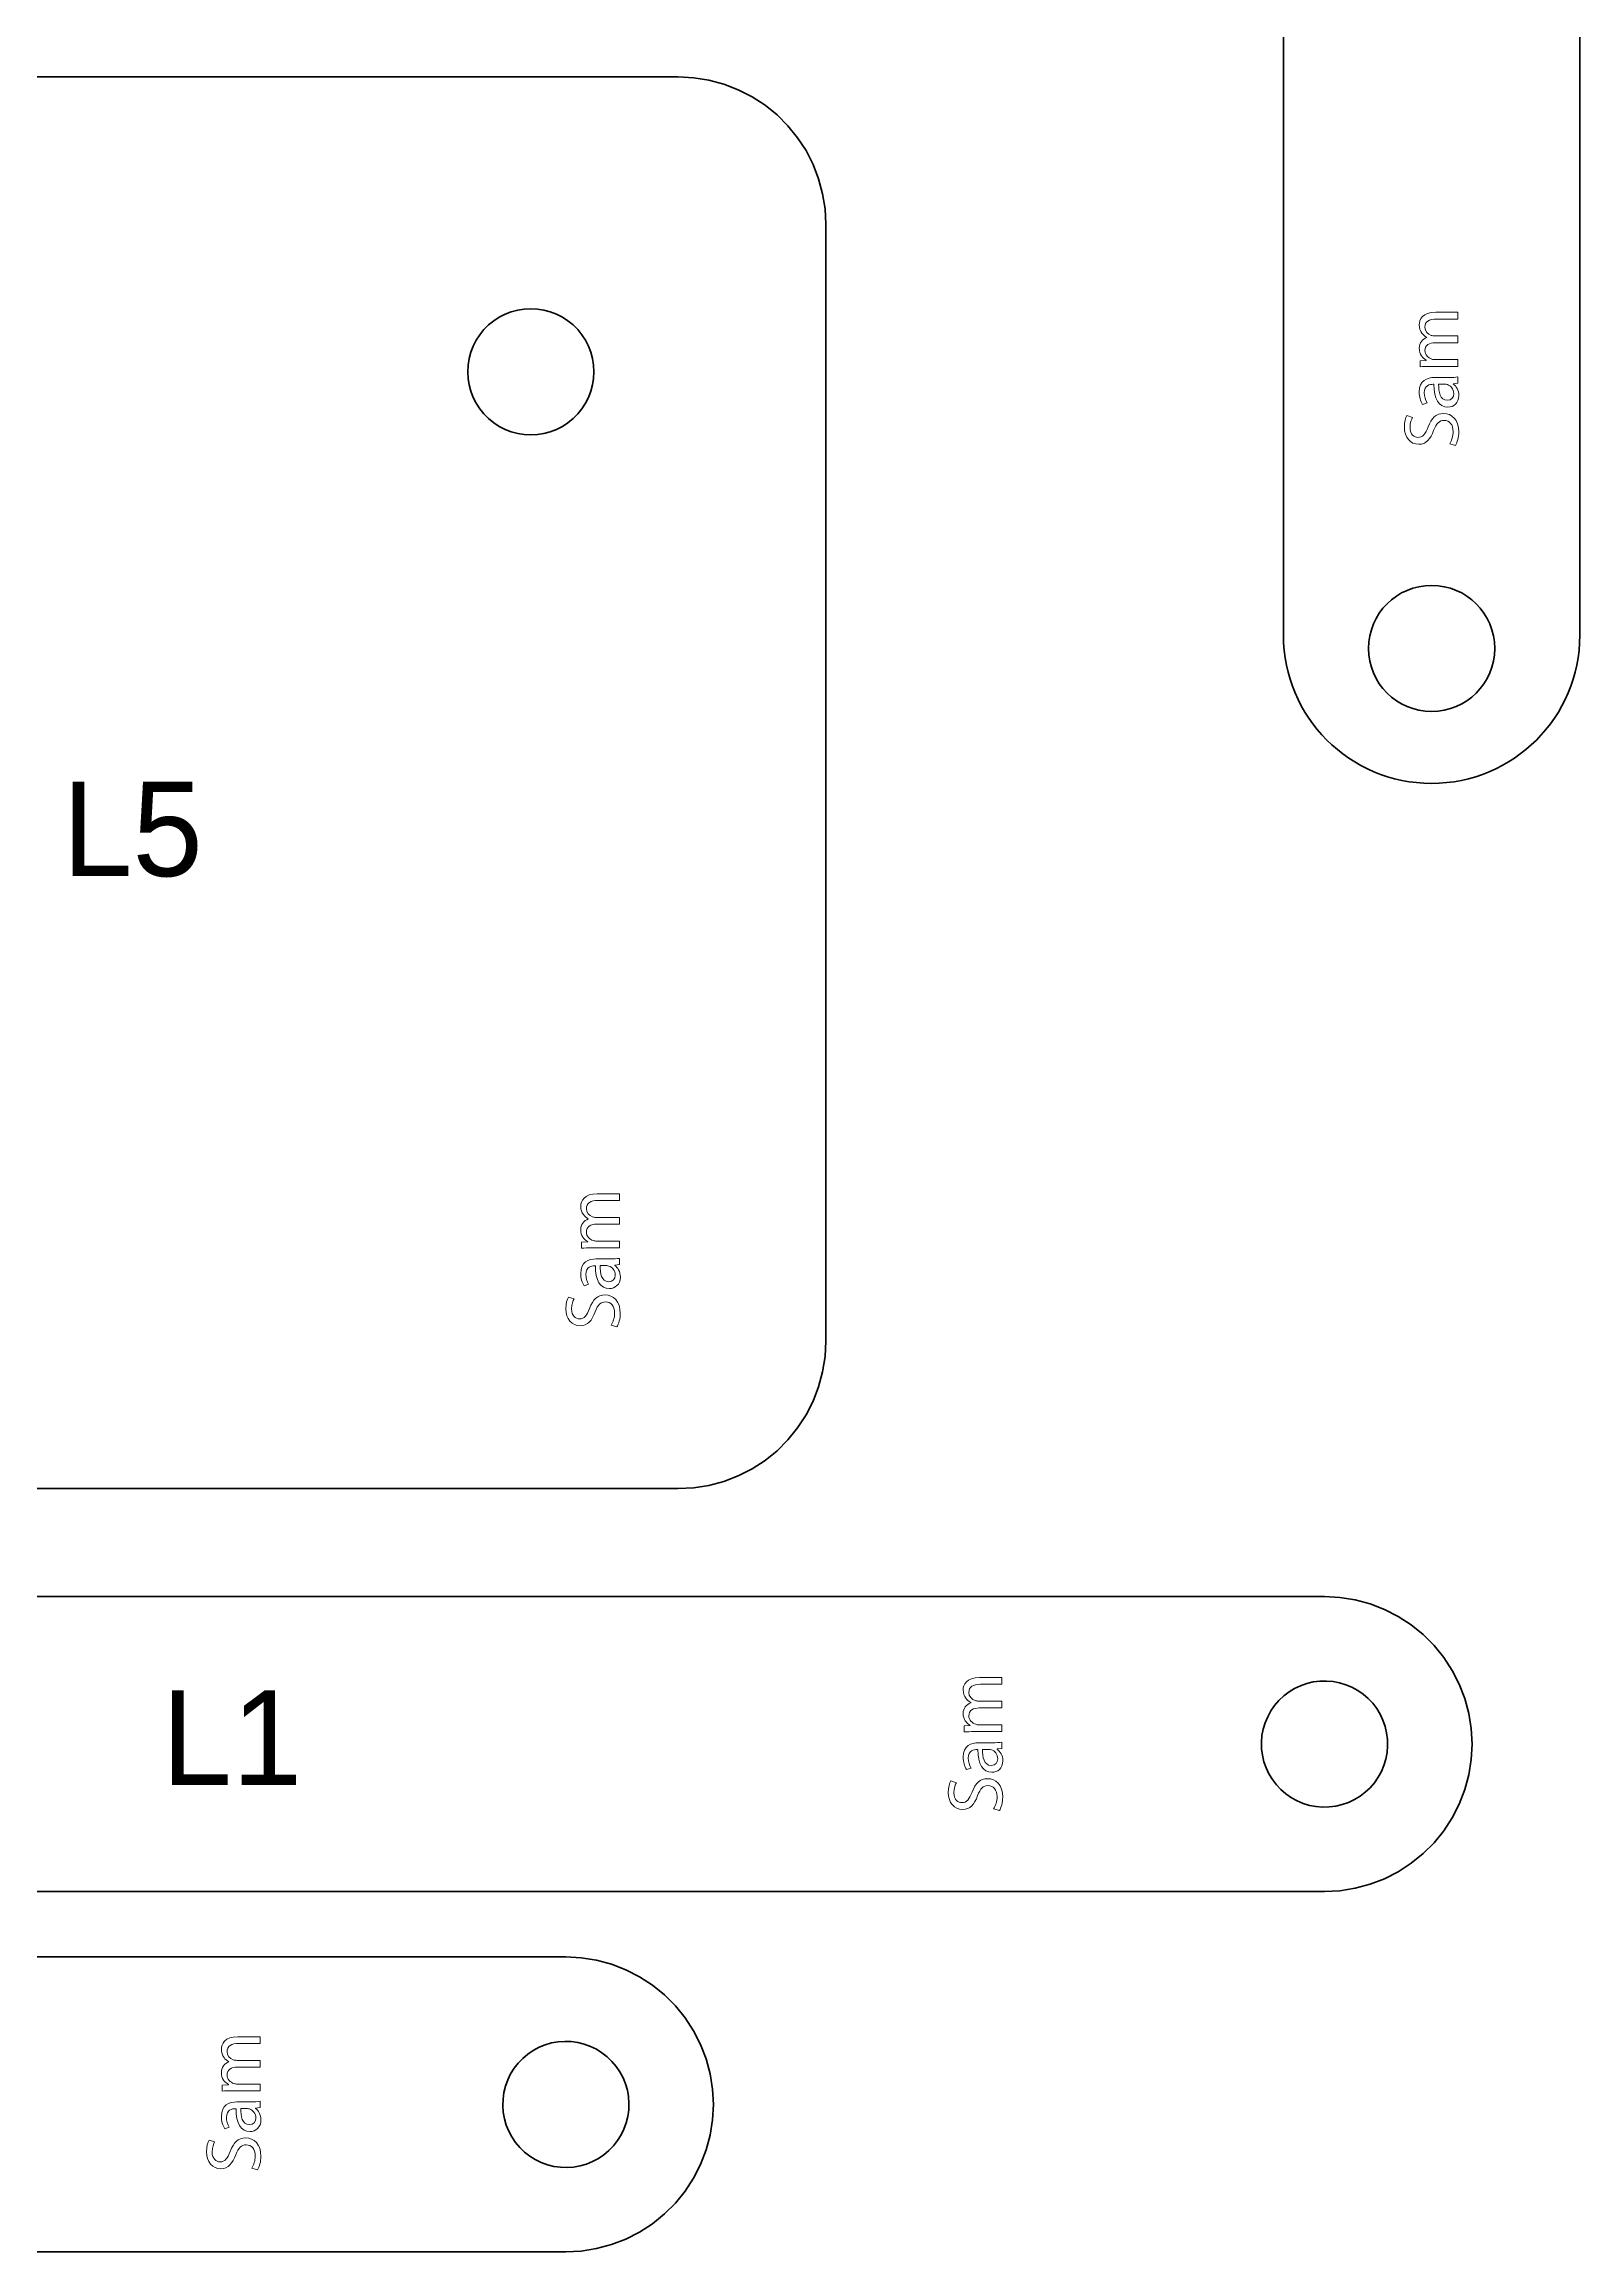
# Model space of a CAD drawing. Header units: millimetres. Extents: x 4 to 295, y -240 to -4.
# Drawn here: x 135.7 to 184.4, y -119.7 to -49.7 of the extents above; entities that cross this region are included whole.
import ezdxf

# ---------------------------------------------------------------- set-up
doc = ezdxf.new("R2010")
doc.units = ezdxf.units.MM
doc.header["$MEASUREMENT"] = 0
doc.layers.add('Layer 1', color=7, linetype='Continuous', lineweight=0)

# ---------------------------------------------------------------- blocks, each defined once
blk = doc.blocks.new('Block_2')
at = {"layer": 'Layer 1', "color": 240, "lineweight": 0, "true_color": 0xff1c24}
for points, knots in [([(179.634, -59.929), (179.51, -59.929), (179.408, -59.932), (179.309, -59.939), (179.309, -59.939), (179.309, -59.748), (179.309, -59.748), (179.309, -59.748), (179.502, -59.738), (179.502, -59.738), (179.502, -59.738), (179.502, -59.73), (179.502, -59.73), (179.388, -59.663), (179.281, -59.552), (179.281, -59.353), (179.281, -59.189), (179.381, -59.065), (179.522, -59.013), (179.522, -59.013), (179.522, -59.008), (179.522, -59.008), (179.455, -58.971), (179.403, -58.923), (179.366, -58.874), (179.311, -58.802), (179.281, -58.722), (179.281, -58.608), (179.281, -58.449), (179.386, -58.213), (179.803, -58.213), (179.803, -58.213), (180.51, -58.213), (180.51, -58.213), (180.51, -58.213), (180.51, -58.427), (180.51, -58.427), (180.51, -58.427), (179.83, -58.427), (179.83, -58.427), (179.599, -58.427), (179.46, -58.511), (179.46, -58.688), (179.46, -58.812), (179.552, -58.909), (179.659, -58.946), (179.689, -58.956), (179.728, -58.963), (179.768, -58.963), (179.768, -58.963), (180.51, -58.963), (180.51, -58.963), (180.51, -58.963), (180.51, -59.177), (180.51, -59.177), (180.51, -59.177), (179.791, -59.177), (179.791, -59.177), (179.599, -59.177), (179.46, -59.261), (179.46, -59.427), (179.46, -59.564), (179.57, -59.663), (179.679, -59.698), (179.711, -59.71), (179.748, -59.715), (179.785, -59.715), (179.785, -59.715), (180.51, -59.715), (180.51, -59.715), (180.51, -59.715), (180.51, -59.929), (180.51, -59.929), (180.51, -59.929), (179.634, -59.929), (179.634, -59.929)], [0, 0, 0, 0, 1, 1, 1, 2, 2, 2, 3, 3, 3, 4, 4, 4, 5, 5, 5, 6, 6, 6, 7, 7, 7, 8, 8, 8, 9, 9, 9, 10, 10, 10, 11, 11, 11, 12, 12, 12, 13, 13, 13, 14, 14, 14, 15, 15, 15, 16, 16, 16, 17, 17, 17, 18, 18, 18, 19, 19, 19, 20, 20, 20, 21, 21, 21, 22, 22, 22, 23, 23, 23, 24, 24, 24, 25, 25, 25, 25]), ([(180.51, -60.461), (180.51, -60.461), (180.359, -60.478), (180.359, -60.478), (180.359, -60.478), (180.359, -60.486), (180.359, -60.486), (180.453, -60.553), (180.538, -60.682), (180.538, -60.853), (180.538, -61.097), (180.367, -61.221), (180.193, -61.221), (179.902, -61.221), (179.743, -60.963), (179.746, -60.498), (179.746, -60.498), (179.721, -60.498), (179.721, -60.498), (179.622, -60.498), (179.443, -60.526), (179.443, -60.771), (179.443, -60.883), (179.478, -61), (179.532, -61.084), (179.532, -61.084), (179.388, -61.134), (179.388, -61.134), (179.324, -61.035), (179.281, -60.891), (179.281, -60.739), (179.281, -60.372), (179.532, -60.282), (179.773, -60.282), (179.773, -60.282), (180.223, -60.282), (180.223, -60.282), (180.327, -60.282), (180.429, -60.277), (180.51, -60.262), (180.51, -60.262), (180.51, -60.461), (180.51, -60.461)], [0, 0, 0, 0, 1, 1, 1, 2, 2, 2, 3, 3, 3, 4, 4, 4, 5, 5, 5, 6, 6, 6, 7, 7, 7, 8, 8, 8, 9, 9, 9, 10, 10, 10, 11, 11, 11, 12, 12, 12, 13, 13, 13, 14, 14, 14, 14]), ([(179.897, -60.493), (179.892, -60.732), (179.934, -61.002), (180.168, -61.002), (180.309, -61.002), (180.376, -60.908), (180.376, -60.796), (180.376, -60.64), (180.277, -60.541), (180.175, -60.506), (180.153, -60.498), (180.128, -60.493), (180.106, -60.493), (180.106, -60.493), (179.897, -60.493), (179.897, -60.493)], [0, 0, 0, 0, 1, 1, 1, 2, 2, 2, 3, 3, 3, 4, 4, 4, 5, 5, 5, 5]), ([(180.247, -62.381), (180.307, -62.284), (180.357, -62.143), (180.357, -61.994), (180.357, -61.773), (180.24, -61.644), (180.071, -61.644), (179.915, -61.644), (179.825, -61.733), (179.738, -61.959), (179.642, -62.232), (179.5, -62.401), (179.264, -62.401), (179.003, -62.401), (178.81, -62.185), (178.81, -61.86), (178.81, -61.688), (178.849, -61.564), (178.892, -61.49), (178.892, -61.49), (179.068, -61.549), (179.068, -61.549), (179.038, -61.604), (178.989, -61.716), (178.989, -61.867), (178.989, -62.095), (179.125, -62.182), (179.239, -62.182), (179.396, -62.182), (179.473, -62.081), (179.562, -61.85), (179.671, -61.567), (179.808, -61.423), (180.054, -61.423), (180.312, -61.423), (180.535, -61.614), (180.535, -62.009), (180.535, -62.17), (180.488, -62.346), (180.429, -62.436), (180.429, -62.436), (180.247, -62.381), (180.247, -62.381)], [0, 0, 0, 0, 1, 1, 1, 2, 2, 2, 3, 3, 3, 4, 4, 4, 5, 5, 5, 6, 6, 6, 7, 7, 7, 8, 8, 8, 9, 9, 9, 10, 10, 10, 11, 11, 11, 12, 12, 12, 13, 13, 13, 14, 14, 14, 14])]:
    blk.add_open_spline(points, degree=3, knots=knots, dxfattribs=at)
blk = doc.blocks.new('Block_4')
at = {"layer": 'Layer 1', "color": 240, "lineweight": 0, "true_color": 0xff1c24}
for points, knots in [([(153.05, -87.889), (152.926, -87.889), (152.824, -87.892), (152.725, -87.899), (152.725, -87.899), (152.725, -87.708), (152.725, -87.708), (152.725, -87.708), (152.918, -87.698), (152.918, -87.698), (152.918, -87.698), (152.918, -87.69), (152.918, -87.69), (152.804, -87.623), (152.697, -87.511), (152.697, -87.313), (152.697, -87.149), (152.797, -87.025), (152.938, -86.973), (152.938, -86.973), (152.938, -86.968), (152.938, -86.968), (152.871, -86.931), (152.819, -86.883), (152.782, -86.834), (152.727, -86.762), (152.697, -86.682), (152.697, -86.568), (152.697, -86.409), (152.802, -86.173), (153.219, -86.173), (153.219, -86.173), (153.926, -86.173), (153.926, -86.173), (153.926, -86.173), (153.926, -86.387), (153.926, -86.387), (153.926, -86.387), (153.246, -86.387), (153.246, -86.387), (153.015, -86.387), (152.876, -86.471), (152.876, -86.648), (152.876, -86.772), (152.968, -86.869), (153.075, -86.906), (153.105, -86.916), (153.144, -86.923), (153.184, -86.923), (153.184, -86.923), (153.926, -86.923), (153.926, -86.923), (153.926, -86.923), (153.926, -87.137), (153.926, -87.137), (153.926, -87.137), (153.206, -87.137), (153.206, -87.137), (153.015, -87.137), (152.876, -87.221), (152.876, -87.387), (152.876, -87.524), (152.985, -87.623), (153.095, -87.658), (153.127, -87.67), (153.164, -87.675), (153.201, -87.675), (153.201, -87.675), (153.926, -87.675), (153.926, -87.675), (153.926, -87.675), (153.926, -87.889), (153.926, -87.889), (153.926, -87.889), (153.05, -87.889), (153.05, -87.889)], [0, 0, 0, 0, 1, 1, 1, 2, 2, 2, 3, 3, 3, 4, 4, 4, 5, 5, 5, 6, 6, 6, 7, 7, 7, 8, 8, 8, 9, 9, 9, 10, 10, 10, 11, 11, 11, 12, 12, 12, 13, 13, 13, 14, 14, 14, 15, 15, 15, 16, 16, 16, 17, 17, 17, 18, 18, 18, 19, 19, 19, 20, 20, 20, 21, 21, 21, 22, 22, 22, 23, 23, 23, 24, 24, 24, 25, 25, 25, 25]), ([(153.926, -88.421), (153.926, -88.421), (153.775, -88.438), (153.775, -88.438), (153.775, -88.438), (153.775, -88.446), (153.775, -88.446), (153.869, -88.513), (153.954, -88.642), (153.954, -88.813), (153.954, -89.057), (153.782, -89.181), (153.609, -89.181), (153.318, -89.181), (153.159, -88.923), (153.162, -88.458), (153.162, -88.458), (153.137, -88.458), (153.137, -88.458), (153.038, -88.458), (152.859, -88.485), (152.859, -88.731), (152.859, -88.843), (152.893, -88.96), (152.948, -89.044), (152.948, -89.044), (152.804, -89.094), (152.804, -89.094), (152.74, -88.995), (152.697, -88.851), (152.697, -88.699), (152.697, -88.332), (152.948, -88.242), (153.189, -88.242), (153.189, -88.242), (153.638, -88.242), (153.638, -88.242), (153.743, -88.242), (153.844, -88.237), (153.926, -88.222), (153.926, -88.222), (153.926, -88.421), (153.926, -88.421)], [0, 0, 0, 0, 1, 1, 1, 2, 2, 2, 3, 3, 3, 4, 4, 4, 5, 5, 5, 6, 6, 6, 7, 7, 7, 8, 8, 8, 9, 9, 9, 10, 10, 10, 11, 11, 11, 12, 12, 12, 13, 13, 13, 14, 14, 14, 14]), ([(153.313, -88.453), (153.308, -88.692), (153.35, -88.962), (153.584, -88.962), (153.725, -88.962), (153.792, -88.868), (153.792, -88.756), (153.792, -88.6), (153.693, -88.5), (153.591, -88.466), (153.569, -88.458), (153.544, -88.453), (153.522, -88.453), (153.522, -88.453), (153.313, -88.453), (153.313, -88.453)], [0, 0, 0, 0, 1, 1, 1, 2, 2, 2, 3, 3, 3, 4, 4, 4, 5, 5, 5, 5]), ([(153.663, -90.341), (153.723, -90.244), (153.772, -90.103), (153.772, -89.954), (153.772, -89.733), (153.656, -89.604), (153.487, -89.604), (153.331, -89.604), (153.241, -89.693), (153.154, -89.919), (153.057, -90.192), (152.916, -90.361), (152.68, -90.361), (152.419, -90.361), (152.226, -90.145), (152.226, -89.82), (152.226, -89.648), (152.265, -89.524), (152.308, -89.45), (152.308, -89.45), (152.484, -89.509), (152.484, -89.509), (152.454, -89.564), (152.404, -89.675), (152.404, -89.827), (152.404, -90.055), (152.541, -90.142), (152.655, -90.142), (152.812, -90.142), (152.889, -90.041), (152.978, -89.81), (153.087, -89.527), (153.224, -89.383), (153.47, -89.383), (153.728, -89.383), (153.951, -89.574), (153.951, -89.969), (153.951, -90.13), (153.904, -90.306), (153.844, -90.396), (153.844, -90.396), (153.663, -90.341), (153.663, -90.341)], [0, 0, 0, 0, 1, 1, 1, 2, 2, 2, 3, 3, 3, 4, 4, 4, 5, 5, 5, 6, 6, 6, 7, 7, 7, 8, 8, 8, 9, 9, 9, 10, 10, 10, 11, 11, 11, 12, 12, 12, 13, 13, 13, 14, 14, 14, 14])]:
    blk.add_open_spline(points, degree=3, knots=knots, dxfattribs=at)
blk = doc.blocks.new('Block_5')
at = {"layer": 'Layer 1', "color": 240, "lineweight": 0, "true_color": 0xff1c24}
for points, knots in [([(165.175, -103.234), (165.051, -103.234), (164.949, -103.236), (164.85, -103.244), (164.85, -103.244), (164.85, -103.052), (164.85, -103.052), (164.85, -103.052), (165.043, -103.043), (165.043, -103.043), (165.043, -103.043), (165.043, -103.035), (165.043, -103.035), (164.929, -102.968), (164.822, -102.856), (164.822, -102.658), (164.822, -102.494), (164.922, -102.37), (165.063, -102.317), (165.063, -102.317), (165.063, -102.313), (165.063, -102.313), (164.996, -102.275), (164.944, -102.228), (164.907, -102.178), (164.852, -102.107), (164.822, -102.027), (164.822, -101.913), (164.822, -101.754), (164.927, -101.518), (165.344, -101.518), (165.344, -101.518), (166.051, -101.518), (166.051, -101.518), (166.051, -101.518), (166.051, -101.731), (166.051, -101.731), (166.051, -101.731), (165.371, -101.731), (165.371, -101.731), (165.14, -101.731), (165.001, -101.816), (165.001, -101.992), (165.001, -102.116), (165.093, -102.213), (165.2, -102.25), (165.23, -102.26), (165.269, -102.268), (165.309, -102.268), (165.309, -102.268), (166.051, -102.268), (166.051, -102.268), (166.051, -102.268), (166.051, -102.481), (166.051, -102.481), (166.051, -102.481), (165.331, -102.481), (165.331, -102.481), (165.14, -102.481), (165.001, -102.566), (165.001, -102.732), (165.001, -102.869), (165.11, -102.968), (165.22, -103.003), (165.252, -103.015), (165.289, -103.02), (165.326, -103.02), (165.326, -103.02), (166.051, -103.02), (166.051, -103.02), (166.051, -103.02), (166.051, -103.234), (166.051, -103.234), (166.051, -103.234), (165.175, -103.234), (165.175, -103.234)], [0, 0, 0, 0, 1, 1, 1, 2, 2, 2, 3, 3, 3, 4, 4, 4, 5, 5, 5, 6, 6, 6, 7, 7, 7, 8, 8, 8, 9, 9, 9, 10, 10, 10, 11, 11, 11, 12, 12, 12, 13, 13, 13, 14, 14, 14, 15, 15, 15, 16, 16, 16, 17, 17, 17, 18, 18, 18, 19, 19, 19, 20, 20, 20, 21, 21, 21, 22, 22, 22, 23, 23, 23, 24, 24, 24, 25, 25, 25, 25]), ([(166.051, -103.766), (166.051, -103.766), (165.9, -103.783), (165.9, -103.783), (165.9, -103.783), (165.9, -103.791), (165.9, -103.791), (165.994, -103.858), (166.079, -103.987), (166.079, -104.158), (166.079, -104.401), (165.907, -104.525), (165.734, -104.525), (165.443, -104.525), (165.284, -104.267), (165.287, -103.803), (165.287, -103.803), (165.262, -103.803), (165.262, -103.803), (165.163, -103.803), (164.984, -103.83), (164.984, -104.076), (164.984, -104.188), (165.018, -104.305), (165.073, -104.389), (165.073, -104.389), (164.929, -104.439), (164.929, -104.439), (164.865, -104.339), (164.822, -104.195), (164.822, -104.044), (164.822, -103.676), (165.073, -103.587), (165.314, -103.587), (165.314, -103.587), (165.763, -103.587), (165.763, -103.587), (165.868, -103.587), (165.969, -103.582), (166.051, -103.567), (166.051, -103.567), (166.051, -103.766), (166.051, -103.766)], [0, 0, 0, 0, 1, 1, 1, 2, 2, 2, 3, 3, 3, 4, 4, 4, 5, 5, 5, 6, 6, 6, 7, 7, 7, 8, 8, 8, 9, 9, 9, 10, 10, 10, 11, 11, 11, 12, 12, 12, 13, 13, 13, 14, 14, 14, 14]), ([(165.438, -103.798), (165.433, -104.036), (165.475, -104.307), (165.709, -104.307), (165.85, -104.307), (165.917, -104.213), (165.917, -104.101), (165.917, -103.944), (165.818, -103.845), (165.716, -103.81), (165.694, -103.803), (165.669, -103.798), (165.647, -103.798), (165.647, -103.798), (165.438, -103.798), (165.438, -103.798)], [0, 0, 0, 0, 1, 1, 1, 2, 2, 2, 3, 3, 3, 4, 4, 4, 5, 5, 5, 5]), ([(165.788, -105.686), (165.848, -105.589), (165.898, -105.447), (165.898, -105.298), (165.898, -105.077), (165.781, -104.948), (165.612, -104.948), (165.456, -104.948), (165.366, -105.038), (165.279, -105.264), (165.182, -105.537), (165.041, -105.706), (164.805, -105.706), (164.544, -105.706), (164.351, -105.49), (164.351, -105.164), (164.351, -104.993), (164.39, -104.869), (164.433, -104.794), (164.433, -104.794), (164.609, -104.854), (164.609, -104.854), (164.579, -104.909), (164.529, -105.02), (164.529, -105.172), (164.529, -105.4), (164.666, -105.487), (164.78, -105.487), (164.937, -105.487), (165.014, -105.385), (165.103, -105.154), (165.212, -104.871), (165.349, -104.727), (165.595, -104.727), (165.853, -104.727), (166.076, -104.919), (166.076, -105.313), (166.076, -105.475), (166.029, -105.651), (165.969, -105.74), (165.969, -105.74), (165.788, -105.686), (165.788, -105.686)], [0, 0, 0, 0, 1, 1, 1, 2, 2, 2, 3, 3, 3, 4, 4, 4, 5, 5, 5, 6, 6, 6, 7, 7, 7, 8, 8, 8, 9, 9, 9, 10, 10, 10, 11, 11, 11, 12, 12, 12, 13, 13, 13, 14, 14, 14, 14])]:
    blk.add_open_spline(points, degree=3, knots=knots, dxfattribs=at)
blk = doc.blocks.new('Block_15')
at = {"layer": 'Layer 1', "color": 240, "lineweight": 0, "true_color": 0xff1c24}
for points, knots in [([(141.657, -114.627), (141.532, -114.627), (141.43, -114.63), (141.331, -114.637), (141.331, -114.637), (141.331, -114.446), (141.331, -114.446), (141.331, -114.446), (141.525, -114.436), (141.525, -114.436), (141.525, -114.436), (141.525, -114.428), (141.525, -114.428), (141.411, -114.361), (141.304, -114.25), (141.304, -114.051), (141.304, -113.887), (141.403, -113.763), (141.545, -113.711), (141.545, -113.711), (141.545, -113.706), (141.545, -113.706), (141.478, -113.669), (141.426, -113.621), (141.388, -113.572), (141.334, -113.5), (141.304, -113.42), (141.304, -113.306), (141.304, -113.147), (141.408, -112.911), (141.825, -112.911), (141.825, -112.911), (142.533, -112.911), (142.533, -112.911), (142.533, -112.911), (142.533, -113.125), (142.533, -113.125), (142.533, -113.125), (141.853, -113.125), (141.853, -113.125), (141.622, -113.125), (141.483, -113.209), (141.483, -113.386), (141.483, -113.51), (141.575, -113.607), (141.681, -113.644), (141.711, -113.654), (141.751, -113.661), (141.791, -113.661), (141.791, -113.661), (142.533, -113.661), (142.533, -113.661), (142.533, -113.661), (142.533, -113.875), (142.533, -113.875), (142.533, -113.875), (141.813, -113.875), (141.813, -113.875), (141.622, -113.875), (141.483, -113.959), (141.483, -114.125), (141.483, -114.262), (141.592, -114.361), (141.701, -114.396), (141.734, -114.408), (141.771, -114.414), (141.808, -114.414), (141.808, -114.414), (142.533, -114.414), (142.533, -114.414), (142.533, -114.414), (142.533, -114.627), (142.533, -114.627), (142.533, -114.627), (141.657, -114.627), (141.657, -114.627)], [0, 0, 0, 0, 1, 1, 1, 2, 2, 2, 3, 3, 3, 4, 4, 4, 5, 5, 5, 6, 6, 6, 7, 7, 7, 8, 8, 8, 9, 9, 9, 10, 10, 10, 11, 11, 11, 12, 12, 12, 13, 13, 13, 14, 14, 14, 15, 15, 15, 16, 16, 16, 17, 17, 17, 18, 18, 18, 19, 19, 19, 20, 20, 20, 21, 21, 21, 22, 22, 22, 23, 23, 23, 24, 24, 24, 25, 25, 25, 25]), ([(142.533, -115.159), (142.533, -115.159), (142.381, -115.177), (142.381, -115.177), (142.381, -115.177), (142.381, -115.184), (142.381, -115.184), (142.476, -115.251), (142.56, -115.38), (142.56, -115.551), (142.56, -115.795), (142.389, -115.919), (142.215, -115.919), (141.925, -115.919), (141.766, -115.661), (141.768, -115.196), (141.768, -115.196), (141.743, -115.196), (141.743, -115.196), (141.644, -115.196), (141.465, -115.224), (141.465, -115.469), (141.465, -115.581), (141.5, -115.698), (141.555, -115.782), (141.555, -115.782), (141.411, -115.832), (141.411, -115.832), (141.346, -115.733), (141.304, -115.589), (141.304, -115.437), (141.304, -115.07), (141.555, -114.98), (141.796, -114.98), (141.796, -114.98), (142.245, -114.98), (142.245, -114.98), (142.349, -114.98), (142.451, -114.975), (142.533, -114.96), (142.533, -114.96), (142.533, -115.159), (142.533, -115.159)], [0, 0, 0, 0, 1, 1, 1, 2, 2, 2, 3, 3, 3, 4, 4, 4, 5, 5, 5, 6, 6, 6, 7, 7, 7, 8, 8, 8, 9, 9, 9, 10, 10, 10, 11, 11, 11, 12, 12, 12, 13, 13, 13, 14, 14, 14, 14]), ([(141.92, -115.191), (141.915, -115.43), (141.957, -115.7), (142.19, -115.7), (142.332, -115.7), (142.399, -115.606), (142.399, -115.494), (142.399, -115.338), (142.3, -115.239), (142.198, -115.204), (142.175, -115.196), (142.151, -115.191), (142.128, -115.191), (142.128, -115.191), (141.92, -115.191), (141.92, -115.191)], [0, 0, 0, 0, 1, 1, 1, 2, 2, 2, 3, 3, 3, 4, 4, 4, 5, 5, 5, 5]), ([(142.27, -117.079), (142.329, -116.982), (142.379, -116.841), (142.379, -116.692), (142.379, -116.471), (142.262, -116.342), (142.093, -116.342), (141.937, -116.342), (141.848, -116.431), (141.761, -116.657), (141.664, -116.93), (141.522, -117.099), (141.287, -117.099), (141.026, -117.099), (140.832, -116.883), (140.832, -116.558), (140.832, -116.386), (140.872, -116.262), (140.914, -116.188), (140.914, -116.188), (141.09, -116.247), (141.09, -116.247), (141.061, -116.302), (141.011, -116.414), (141.011, -116.565), (141.011, -116.793), (141.147, -116.88), (141.262, -116.88), (141.418, -116.88), (141.495, -116.779), (141.585, -116.548), (141.694, -116.265), (141.83, -116.121), (142.076, -116.121), (142.334, -116.121), (142.558, -116.312), (142.558, -116.707), (142.558, -116.868), (142.511, -117.044), (142.451, -117.134), (142.451, -117.134), (142.27, -117.079), (142.27, -117.079)], [0, 0, 0, 0, 1, 1, 1, 2, 2, 2, 3, 3, 3, 4, 4, 4, 5, 5, 5, 6, 6, 6, 7, 7, 7, 8, 8, 8, 9, 9, 9, 10, 10, 10, 11, 11, 11, 12, 12, 12, 13, 13, 13, 14, 14, 14, 14])]:
    blk.add_open_spline(points, degree=3, knots=knots, dxfattribs=at)

msp = doc.modelspace()

# ---------------------------------------------------------------- linework, layer by layer
at = {"layer": 'Layer 1', "color": 250, "lineweight": 35, "true_color": 0x231f20}
msp.add_circle((179.674, -68.876), 2, dxfattribs=at)
msp.add_open_spline([(179.674, -73.157), (179.674, -73.157), (179.674, -73.157), (179.674, -73.157), (177.079, -73.157), (174.975, -71.054), (174.975, -68.458), (174.975, -68.458), (174.975, -14.124), (174.975, -14.124), (174.975, -11.529), (177.079, -9.425), (179.674, -9.425), (179.674, -9.425), (179.674, -9.425), (179.674, -9.425), (182.269, -9.425), (184.373, -11.529), (184.373, -14.124), (184.373, -14.124), (184.373, -68.458), (184.373, -68.458), (184.373, -71.054), (182.269, -73.157), (179.674, -73.157)], degree=3, knots=[0, 0, 0, 0, 1, 1, 1, 2, 2, 2, 3, 3, 3, 4, 4, 4, 5, 5, 5, 6, 6, 6, 7, 7, 7, 8, 8, 8, 8], dxfattribs=at)
at = {"layer": 'Layer 1', "color": 18, "lineweight": 35, "true_color": 0x000000}
for points, knots in [([(4.269, -55.423), (4.269, -55.423), (4.295, -54.935), (4.295, -54.935), (4.295, -54.935), (4.371, -54.451), (4.371, -54.451), (4.371, -54.451), (4.498, -53.978), (4.498, -53.978), (4.498, -53.978), (4.673, -53.522), (4.673, -53.522), (4.673, -53.522), (4.895, -53.085), (4.895, -53.085), (4.895, -53.085), (5.162, -52.675), (5.162, -52.675), (5.162, -52.675), (5.47, -52.295), (5.47, -52.295), (5.47, -52.295), (5.816, -51.948), (5.816, -51.948), (5.816, -51.948), (6.197, -51.64), (6.197, -51.64), (6.197, -51.64), (6.607, -51.374), (6.607, -51.374), (6.607, -51.374), (7.043, -51.152), (7.043, -51.152), (7.043, -51.152), (7.5, -50.976), (7.5, -50.976), (7.5, -50.976), (7.973, -50.85), (7.973, -50.85), (7.973, -50.85), (8.456, -50.773), (8.456, -50.773), (8.456, -50.773), (8.945, -50.747), (8.945, -50.747), (8.945, -50.747), (155.791, -50.747), (155.791, -50.747), (155.791, -50.747), (156.28, -50.773), (156.28, -50.773), (156.28, -50.773), (156.764, -50.85), (156.764, -50.85), (156.764, -50.85), (157.236, -50.976), (157.236, -50.976), (157.236, -50.976), (157.693, -51.152), (157.693, -51.152), (157.693, -51.152), (158.129, -51.374), (158.129, -51.374), (158.129, -51.374), (158.54, -51.64), (158.54, -51.64), (158.54, -51.64), (158.92, -51.948), (158.92, -51.948), (158.92, -51.948), (159.266, -52.295), (159.266, -52.295), (159.266, -52.295), (159.574, -52.675), (159.574, -52.675), (159.574, -52.675), (159.841, -53.085), (159.841, -53.085), (159.841, -53.085), (160.063, -53.522), (160.063, -53.522), (160.063, -53.522), (160.239, -53.978), (160.239, -53.978), (160.239, -53.978), (160.365, -54.451), (160.365, -54.451), (160.365, -54.451), (160.442, -54.935), (160.442, -54.935), (160.442, -54.935), (160.467, -55.423), (160.467, -55.423), (160.467, -55.423), (160.467, -90.849), (160.467, -90.849), (160.467, -90.849), (160.442, -91.338), (160.442, -91.338), (160.442, -91.338), (160.365, -91.822), (160.365, -91.822), (160.365, -91.822), (160.239, -92.294), (160.239, -92.294), (160.239, -92.294), (160.063, -92.751), (160.063, -92.751), (160.063, -92.751), (159.841, -93.187), (159.841, -93.187), (159.841, -93.187), (159.574, -93.598), (159.574, -93.598), (159.574, -93.598), (159.266, -93.978), (159.266, -93.978), (159.266, -93.978), (158.92, -94.324), (158.92, -94.324), (158.92, -94.324), (158.54, -94.632), (158.54, -94.632), (158.54, -94.632), (158.129, -94.899), (158.129, -94.899), (158.129, -94.899), (157.693, -95.121), (157.693, -95.121), (157.693, -95.121), (157.236, -95.297), (157.236, -95.297), (157.236, -95.297), (156.764, -95.423), (156.764, -95.423), (156.764, -95.423), (156.28, -95.5), (156.28, -95.5), (156.28, -95.5), (155.791, -95.525), (155.791, -95.525), (155.791, -95.525), (8.945, -95.525), (8.945, -95.525), (8.945, -95.525), (8.456, -95.5), (8.456, -95.5), (8.456, -95.5), (7.973, -95.423), (7.973, -95.423), (7.973, -95.423), (7.5, -95.297), (7.5, -95.297), (7.5, -95.297), (7.043, -95.121), (7.043, -95.121), (7.043, -95.121), (6.607, -94.899), (6.607, -94.899), (6.607, -94.899), (6.197, -94.632), (6.197, -94.632), (6.197, -94.632), (5.816, -94.324), (5.816, -94.324), (5.816, -94.324), (5.47, -93.978), (5.47, -93.978), (5.47, -93.978), (5.162, -93.598), (5.162, -93.598), (5.162, -93.598), (4.895, -93.187), (4.895, -93.187), (4.895, -93.187), (4.673, -92.751), (4.673, -92.751), (4.673, -92.751), (4.498, -92.294), (4.498, -92.294), (4.498, -92.294), (4.371, -91.822), (4.371, -91.822), (4.371, -91.822), (4.295, -91.338), (4.295, -91.338), (4.295, -91.338), (4.269, -90.849), (4.269, -90.849), (4.269, -90.849), (4.269, -55.423), (4.269, -55.423)], [0, 0, 0, 0, 1, 1, 1, 2, 2, 2, 3, 3, 3, 4, 4, 4, 5, 5, 5, 6, 6, 6, 7, 7, 7, 8, 8, 8, 9, 9, 9, 10, 10, 10, 11, 11, 11, 12, 12, 12, 13, 13, 13, 14, 14, 14, 15, 15, 15, 16, 16, 16, 17, 17, 17, 18, 18, 18, 19, 19, 19, 20, 20, 20, 21, 21, 21, 22, 22, 22, 23, 23, 23, 24, 24, 24, 25, 25, 25, 26, 26, 26, 27, 27, 27, 28, 28, 28, 29, 29, 29, 30, 30, 30, 31, 31, 31, 32, 32, 32, 33, 33, 33, 34, 34, 34, 35, 35, 35, 36, 36, 36, 37, 37, 37, 38, 38, 38, 39, 39, 39, 40, 40, 40, 41, 41, 41, 42, 42, 42, 43, 43, 43, 44, 44, 44, 45, 45, 45, 46, 46, 46, 47, 47, 47, 48, 48, 48, 49, 49, 49, 50, 50, 50, 51, 51, 51, 52, 52, 52, 53, 53, 53, 54, 54, 54, 55, 55, 55, 56, 56, 56, 57, 57, 57, 58, 58, 58, 59, 59, 59, 60, 60, 60, 61, 61, 61, 62, 62, 62, 63, 63, 63, 64, 64, 64, 64]), ([(153.115, -60.1), (153.115, -60.1), (153.104, -59.89), (153.104, -59.89), (153.104, -59.89), (153.072, -59.684), (153.072, -59.684), (153.072, -59.684), (153.017, -59.481), (153.017, -59.481), (153.017, -59.481), (152.942, -59.286), (152.942, -59.286), (152.942, -59.286), (152.847, -59.1), (152.847, -59.1), (152.847, -59.1), (152.733, -58.924), (152.733, -58.924), (152.733, -58.924), (152.602, -58.761), (152.602, -58.761), (152.602, -58.761), (152.454, -58.613), (152.454, -58.613), (152.454, -58.613), (152.291, -58.481), (152.291, -58.481), (152.291, -58.481), (152.115, -58.367), (152.115, -58.367), (152.115, -58.367), (151.929, -58.272), (151.929, -58.272), (151.929, -58.272), (151.733, -58.197), (151.733, -58.197), (151.733, -58.197), (151.531, -58.143), (151.531, -58.143), (151.531, -58.143), (151.324, -58.11), (151.324, -58.11), (151.324, -58.11), (151.115, -58.1), (151.115, -58.1), (151.115, -58.1), (150.906, -58.11), (150.906, -58.11), (150.906, -58.11), (150.699, -58.143), (150.699, -58.143), (150.699, -58.143), (150.497, -58.197), (150.497, -58.197), (150.497, -58.197), (150.302, -58.272), (150.302, -58.272), (150.302, -58.272), (150.115, -58.367), (150.115, -58.367), (150.115, -58.367), (149.94, -58.481), (149.94, -58.481), (149.94, -58.481), (149.777, -58.613), (149.777, -58.613), (149.777, -58.613), (149.629, -58.761), (149.629, -58.761), (149.629, -58.761), (149.497, -58.924), (149.497, -58.924), (149.497, -58.924), (149.383, -59.1), (149.383, -59.1), (149.383, -59.1), (149.288, -59.286), (149.288, -59.286), (149.288, -59.286), (149.213, -59.481), (149.213, -59.481), (149.213, -59.481), (149.159, -59.684), (149.159, -59.684), (149.159, -59.684), (149.126, -59.89), (149.126, -59.89), (149.126, -59.89), (149.115, -60.1), (149.115, -60.1), (149.115, -60.1), (149.126, -60.309), (149.126, -60.309), (149.126, -60.309), (149.159, -60.515), (149.159, -60.515), (149.159, -60.515), (149.213, -60.718), (149.213, -60.718), (149.213, -60.718), (149.288, -60.913), (149.288, -60.913), (149.288, -60.913), (149.383, -61.1), (149.383, -61.1), (149.383, -61.1), (149.497, -61.275), (149.497, -61.275), (149.497, -61.275), (149.629, -61.438), (149.629, -61.438), (149.629, -61.438), (149.777, -61.586), (149.777, -61.586), (149.777, -61.586), (149.94, -61.718), (149.94, -61.718), (149.94, -61.718), (150.115, -61.832), (150.115, -61.832), (150.115, -61.832), (150.302, -61.927), (150.302, -61.927), (150.302, -61.927), (150.497, -62.002), (150.497, -62.002), (150.497, -62.002), (150.699, -62.056), (150.699, -62.056), (150.699, -62.056), (150.906, -62.089), (150.906, -62.089), (150.906, -62.089), (151.115, -62.1), (151.115, -62.1), (151.115, -62.1), (151.324, -62.089), (151.324, -62.089), (151.324, -62.089), (151.531, -62.056), (151.531, -62.056), (151.531, -62.056), (151.733, -62.002), (151.733, -62.002), (151.733, -62.002), (151.929, -61.927), (151.929, -61.927), (151.929, -61.927), (152.115, -61.832), (152.115, -61.832), (152.115, -61.832), (152.291, -61.718), (152.291, -61.718), (152.291, -61.718), (152.454, -61.586), (152.454, -61.586), (152.454, -61.586), (152.602, -61.438), (152.602, -61.438), (152.602, -61.438), (152.733, -61.275), (152.733, -61.275), (152.733, -61.275), (152.847, -61.1), (152.847, -61.1), (152.847, -61.1), (152.942, -60.913), (152.942, -60.913), (152.942, -60.913), (153.017, -60.718), (153.017, -60.718), (153.017, -60.718), (153.072, -60.515), (153.072, -60.515), (153.072, -60.515), (153.104, -60.309), (153.104, -60.309), (153.104, -60.309), (153.115, -60.1), (153.115, -60.1)], [0, 0, 0, 0, 1, 1, 1, 2, 2, 2, 3, 3, 3, 4, 4, 4, 5, 5, 5, 6, 6, 6, 7, 7, 7, 8, 8, 8, 9, 9, 9, 10, 10, 10, 11, 11, 11, 12, 12, 12, 13, 13, 13, 14, 14, 14, 15, 15, 15, 16, 16, 16, 17, 17, 17, 18, 18, 18, 19, 19, 19, 20, 20, 20, 21, 21, 21, 22, 22, 22, 23, 23, 23, 24, 24, 24, 25, 25, 25, 26, 26, 26, 27, 27, 27, 28, 28, 28, 29, 29, 29, 30, 30, 30, 31, 31, 31, 32, 32, 32, 33, 33, 33, 34, 34, 34, 35, 35, 35, 36, 36, 36, 37, 37, 37, 38, 38, 38, 39, 39, 39, 40, 40, 40, 41, 41, 41, 42, 42, 42, 43, 43, 43, 44, 44, 44, 45, 45, 45, 46, 46, 46, 47, 47, 47, 48, 48, 48, 49, 49, 49, 50, 50, 50, 51, 51, 51, 52, 52, 52, 53, 53, 53, 54, 54, 54, 55, 55, 55, 56, 56, 56, 57, 57, 57, 58, 58, 58, 59, 59, 59, 60, 60, 60, 60]), ([(8.945, -108.305), (8.945, -108.305), (8.456, -108.28), (8.456, -108.28), (8.456, -108.28), (7.973, -108.203), (7.973, -108.203), (7.973, -108.203), (7.5, -108.076), (7.5, -108.076), (7.5, -108.076), (7.043, -107.901), (7.043, -107.901), (7.043, -107.901), (6.607, -107.679), (6.607, -107.679), (6.607, -107.679), (6.197, -107.412), (6.197, -107.412), (6.197, -107.412), (5.816, -107.104), (5.816, -107.104), (5.816, -107.104), (5.47, -106.758), (5.47, -106.758), (5.47, -106.758), (5.162, -106.378), (5.162, -106.378), (5.162, -106.378), (4.895, -105.967), (4.895, -105.967), (4.895, -105.967), (4.673, -105.531), (4.673, -105.531), (4.673, -105.531), (4.498, -105.074), (4.498, -105.074), (4.498, -105.074), (4.371, -104.601), (4.371, -104.601), (4.371, -104.601), (4.295, -104.118), (4.295, -104.118), (4.295, -104.118), (4.269, -103.629), (4.269, -103.629), (4.269, -103.629), (4.295, -103.14), (4.295, -103.14), (4.295, -103.14), (4.371, -102.657), (4.371, -102.657), (4.371, -102.657), (4.498, -102.184), (4.498, -102.184), (4.498, -102.184), (4.673, -101.727), (4.673, -101.727), (4.673, -101.727), (4.895, -101.291), (4.895, -101.291), (4.895, -101.291), (5.162, -100.881), (5.162, -100.881), (5.162, -100.881), (5.47, -100.5), (5.47, -100.5), (5.47, -100.5), (5.816, -100.154), (5.816, -100.154), (5.816, -100.154), (6.197, -99.846), (6.197, -99.846), (6.197, -99.846), (6.607, -99.58), (6.607, -99.58), (6.607, -99.58), (7.043, -99.357), (7.043, -99.357), (7.043, -99.357), (7.5, -99.182), (7.5, -99.182), (7.5, -99.182), (7.973, -99.055), (7.973, -99.055), (7.973, -99.055), (8.456, -98.979), (8.456, -98.979), (8.456, -98.979), (8.945, -98.953), (8.945, -98.953), (8.945, -98.953), (176.279, -98.953), (176.279, -98.953), (176.279, -98.953), (176.768, -98.979), (176.768, -98.979), (176.768, -98.979), (177.251, -99.055), (177.251, -99.055), (177.251, -99.055), (177.724, -99.182), (177.724, -99.182), (177.724, -99.182), (178.181, -99.357), (178.181, -99.357), (178.181, -99.357), (178.617, -99.58), (178.617, -99.58), (178.617, -99.58), (179.028, -99.846), (179.028, -99.846), (179.028, -99.846), (179.408, -100.154), (179.408, -100.154), (179.408, -100.154), (179.754, -100.5), (179.754, -100.5), (179.754, -100.5), (180.062, -100.881), (180.062, -100.881), (180.062, -100.881), (180.329, -101.291), (180.329, -101.291), (180.329, -101.291), (180.551, -101.727), (180.551, -101.727), (180.551, -101.727), (180.726, -102.184), (180.726, -102.184), (180.726, -102.184), (180.853, -102.657), (180.853, -102.657), (180.853, -102.657), (180.93, -103.14), (180.93, -103.14), (180.93, -103.14), (180.955, -103.629), (180.955, -103.629), (180.955, -103.629), (180.93, -104.118), (180.93, -104.118), (180.93, -104.118), (180.853, -104.601), (180.853, -104.601), (180.853, -104.601), (180.726, -105.074), (180.726, -105.074), (180.726, -105.074), (180.551, -105.531), (180.551, -105.531), (180.551, -105.531), (180.329, -105.967), (180.329, -105.967), (180.329, -105.967), (180.062, -106.378), (180.062, -106.378), (180.062, -106.378), (179.754, -106.758), (179.754, -106.758), (179.754, -106.758), (179.408, -107.104), (179.408, -107.104), (179.408, -107.104), (179.028, -107.412), (179.028, -107.412), (179.028, -107.412), (178.617, -107.679), (178.617, -107.679), (178.617, -107.679), (178.181, -107.901), (178.181, -107.901), (178.181, -107.901), (177.724, -108.076), (177.724, -108.076), (177.724, -108.076), (177.251, -108.203), (177.251, -108.203), (177.251, -108.203), (176.768, -108.28), (176.768, -108.28), (176.768, -108.28), (176.279, -108.305), (176.279, -108.305), (176.279, -108.305), (8.945, -108.305), (8.945, -108.305)], [0, 0, 0, 0, 1, 1, 1, 2, 2, 2, 3, 3, 3, 4, 4, 4, 5, 5, 5, 6, 6, 6, 7, 7, 7, 8, 8, 8, 9, 9, 9, 10, 10, 10, 11, 11, 11, 12, 12, 12, 13, 13, 13, 14, 14, 14, 15, 15, 15, 16, 16, 16, 17, 17, 17, 18, 18, 18, 19, 19, 19, 20, 20, 20, 21, 21, 21, 22, 22, 22, 23, 23, 23, 24, 24, 24, 25, 25, 25, 26, 26, 26, 27, 27, 27, 28, 28, 28, 29, 29, 29, 30, 30, 30, 31, 31, 31, 32, 32, 32, 33, 33, 33, 34, 34, 34, 35, 35, 35, 36, 36, 36, 37, 37, 37, 38, 38, 38, 39, 39, 39, 40, 40, 40, 41, 41, 41, 42, 42, 42, 43, 43, 43, 44, 44, 44, 45, 45, 45, 46, 46, 46, 47, 47, 47, 48, 48, 48, 49, 49, 49, 50, 50, 50, 51, 51, 51, 52, 52, 52, 53, 53, 53, 54, 54, 54, 55, 55, 55, 56, 56, 56, 57, 57, 57, 58, 58, 58, 59, 59, 59, 60, 60, 60, 61, 61, 61, 62, 62, 62, 62]), ([(177.148, -101.827), (177.148, -101.827), (176.955, -101.746), (176.955, -101.746), (176.955, -101.746), (176.754, -101.685), (176.754, -101.685), (176.754, -101.685), (176.548, -101.646), (176.548, -101.646), (176.548, -101.646), (176.34, -101.629), (176.34, -101.629), (176.34, -101.629), (176.13, -101.634), (176.13, -101.634), (176.13, -101.634), (175.923, -101.66), (175.923, -101.66), (175.923, -101.66), (175.719, -101.708), (175.719, -101.708), (175.719, -101.708), (175.521, -101.777), (175.521, -101.777), (175.521, -101.777), (175.332, -101.867), (175.332, -101.867), (175.332, -101.867), (175.153, -101.975), (175.153, -101.975), (175.153, -101.975), (174.986, -102.102), (174.986, -102.102), (174.986, -102.102), (174.833, -102.246), (174.833, -102.246), (174.833, -102.246), (174.697, -102.405), (174.697, -102.405), (174.697, -102.405), (174.577, -102.577), (174.577, -102.577), (174.577, -102.577), (174.477, -102.76), (174.477, -102.76), (174.477, -102.76), (174.396, -102.953), (174.396, -102.953), (174.396, -102.953), (174.335, -103.154), (174.335, -103.154), (174.335, -103.154), (174.296, -103.36), (174.296, -103.36), (174.296, -103.36), (174.279, -103.568), (174.279, -103.568), (174.279, -103.568), (174.284, -103.778), (174.284, -103.778), (174.284, -103.778), (174.31, -103.986), (174.31, -103.986), (174.31, -103.986), (174.358, -104.189), (174.358, -104.189), (174.358, -104.189), (174.427, -104.387), (174.427, -104.387), (174.427, -104.387), (174.517, -104.577), (174.517, -104.577), (174.517, -104.577), (174.625, -104.756), (174.625, -104.756), (174.625, -104.756), (174.752, -104.922), (174.752, -104.922), (174.752, -104.922), (174.896, -105.075), (174.896, -105.075), (174.896, -105.075), (175.054, -105.212), (175.054, -105.212), (175.054, -105.212), (175.227, -105.331), (175.227, -105.331), (175.227, -105.331), (175.41, -105.432), (175.41, -105.432), (175.41, -105.432), (175.603, -105.513), (175.603, -105.513), (175.603, -105.513), (175.804, -105.573), (175.804, -105.573), (175.804, -105.573), (176.01, -105.612), (176.01, -105.612), (176.01, -105.612), (176.218, -105.629), (176.218, -105.629), (176.218, -105.629), (176.428, -105.625), (176.428, -105.625), (176.428, -105.625), (176.636, -105.598), (176.636, -105.598), (176.636, -105.598), (176.839, -105.55), (176.839, -105.55), (176.839, -105.55), (177.037, -105.481), (177.037, -105.481), (177.037, -105.481), (177.227, -105.392), (177.227, -105.392), (177.227, -105.392), (177.406, -105.283), (177.406, -105.283), (177.406, -105.283), (177.572, -105.156), (177.572, -105.156), (177.572, -105.156), (177.725, -105.013), (177.725, -105.013), (177.725, -105.013), (177.861, -104.854), (177.861, -104.854), (177.861, -104.854), (177.981, -104.682), (177.981, -104.682), (177.981, -104.682), (178.081, -104.498), (178.081, -104.498), (178.081, -104.498), (178.162, -104.305), (178.162, -104.305), (178.162, -104.305), (178.223, -104.104), (178.223, -104.104), (178.223, -104.104), (178.262, -103.899), (178.262, -103.899), (178.262, -103.899), (178.279, -103.69), (178.279, -103.69), (178.279, -103.69), (178.274, -103.48), (178.274, -103.48), (178.274, -103.48), (178.248, -103.273), (178.248, -103.273), (178.248, -103.273), (178.2, -103.069), (178.2, -103.069), (178.2, -103.069), (178.131, -102.871), (178.131, -102.871), (178.131, -102.871), (178.041, -102.682), (178.041, -102.682), (178.041, -102.682), (177.933, -102.503), (177.933, -102.503), (177.933, -102.503), (177.806, -102.336), (177.806, -102.336), (177.806, -102.336), (177.662, -102.183), (177.662, -102.183), (177.662, -102.183), (177.504, -102.047), (177.504, -102.047), (177.504, -102.047), (177.332, -101.927), (177.332, -101.927), (177.332, -101.927), (177.148, -101.827), (177.148, -101.827)], [0, 0, 0, 0, 1, 1, 1, 2, 2, 2, 3, 3, 3, 4, 4, 4, 5, 5, 5, 6, 6, 6, 7, 7, 7, 8, 8, 8, 9, 9, 9, 10, 10, 10, 11, 11, 11, 12, 12, 12, 13, 13, 13, 14, 14, 14, 15, 15, 15, 16, 16, 16, 17, 17, 17, 18, 18, 18, 19, 19, 19, 20, 20, 20, 21, 21, 21, 22, 22, 22, 23, 23, 23, 24, 24, 24, 25, 25, 25, 26, 26, 26, 27, 27, 27, 28, 28, 28, 29, 29, 29, 30, 30, 30, 31, 31, 31, 32, 32, 32, 33, 33, 33, 34, 34, 34, 35, 35, 35, 36, 36, 36, 37, 37, 37, 38, 38, 38, 39, 39, 39, 40, 40, 40, 41, 41, 41, 42, 42, 42, 43, 43, 43, 44, 44, 44, 45, 45, 45, 46, 46, 46, 47, 47, 47, 48, 48, 48, 49, 49, 49, 50, 50, 50, 51, 51, 51, 52, 52, 52, 53, 53, 53, 54, 54, 54, 55, 55, 55, 56, 56, 56, 57, 57, 57, 58, 58, 58, 59, 59, 59, 60, 60, 60, 60]), ([(8.945, -119.736), (8.945, -119.736), (8.456, -119.71), (8.456, -119.71), (8.456, -119.71), (7.973, -119.633), (7.973, -119.633), (7.973, -119.633), (7.5, -119.507), (7.5, -119.507), (7.5, -119.507), (7.043, -119.331), (7.043, -119.331), (7.043, -119.331), (6.607, -119.109), (6.607, -119.109), (6.607, -119.109), (6.197, -118.843), (6.197, -118.843), (6.197, -118.843), (5.816, -118.535), (5.816, -118.535), (5.816, -118.535), (5.47, -118.188), (5.47, -118.188), (5.47, -118.188), (5.162, -117.808), (5.162, -117.808), (5.162, -117.808), (4.895, -117.398), (4.895, -117.398), (4.895, -117.398), (4.673, -116.961), (4.673, -116.961), (4.673, -116.961), (4.498, -116.505), (4.498, -116.505), (4.498, -116.505), (4.371, -116.032), (4.371, -116.032), (4.371, -116.032), (4.295, -115.548), (4.295, -115.548), (4.295, -115.548), (4.269, -115.06), (4.269, -115.06), (4.269, -115.06), (4.295, -114.571), (4.295, -114.571), (4.295, -114.571), (4.371, -114.087), (4.371, -114.087), (4.371, -114.087), (4.498, -113.615), (4.498, -113.615), (4.498, -113.615), (4.673, -113.158), (4.673, -113.158), (4.673, -113.158), (4.895, -112.722), (4.895, -112.722), (4.895, -112.722), (5.162, -112.311), (5.162, -112.311), (5.162, -112.311), (5.47, -111.931), (5.47, -111.931), (5.47, -111.931), (5.816, -111.585), (5.816, -111.585), (5.816, -111.585), (6.197, -111.277), (6.197, -111.277), (6.197, -111.277), (6.607, -111.01), (6.607, -111.01), (6.607, -111.01), (7.043, -110.788), (7.043, -110.788), (7.043, -110.788), (7.5, -110.612), (7.5, -110.612), (7.5, -110.612), (7.973, -110.486), (7.973, -110.486), (7.973, -110.486), (8.456, -110.409), (8.456, -110.409), (8.456, -110.409), (8.945, -110.383), (8.945, -110.383), (8.945, -110.383), (152.226, -110.383), (152.226, -110.383), (152.226, -110.383), (152.715, -110.409), (152.715, -110.409), (152.715, -110.409), (153.198, -110.486), (153.198, -110.486), (153.198, -110.486), (153.671, -110.612), (153.671, -110.612), (153.671, -110.612), (154.128, -110.788), (154.128, -110.788), (154.128, -110.788), (154.564, -111.01), (154.564, -111.01), (154.564, -111.01), (154.974, -111.277), (154.974, -111.277), (154.974, -111.277), (155.355, -111.585), (155.355, -111.585), (155.355, -111.585), (155.701, -111.931), (155.701, -111.931), (155.701, -111.931), (156.009, -112.311), (156.009, -112.311), (156.009, -112.311), (156.276, -112.722), (156.276, -112.722), (156.276, -112.722), (156.498, -113.158), (156.498, -113.158), (156.498, -113.158), (156.673, -113.615), (156.673, -113.615), (156.673, -113.615), (156.8, -114.087), (156.8, -114.087), (156.8, -114.087), (156.876, -114.571), (156.876, -114.571), (156.876, -114.571), (156.902, -115.06), (156.902, -115.06), (156.902, -115.06), (156.876, -115.548), (156.876, -115.548), (156.876, -115.548), (156.8, -116.032), (156.8, -116.032), (156.8, -116.032), (156.673, -116.505), (156.673, -116.505), (156.673, -116.505), (156.498, -116.961), (156.498, -116.961), (156.498, -116.961), (156.276, -117.398), (156.276, -117.398), (156.276, -117.398), (156.009, -117.808), (156.009, -117.808), (156.009, -117.808), (155.701, -118.188), (155.701, -118.188), (155.701, -118.188), (155.355, -118.535), (155.355, -118.535), (155.355, -118.535), (154.974, -118.843), (154.974, -118.843), (154.974, -118.843), (154.564, -119.109), (154.564, -119.109), (154.564, -119.109), (154.128, -119.331), (154.128, -119.331), (154.128, -119.331), (153.671, -119.507), (153.671, -119.507), (153.671, -119.507), (153.198, -119.633), (153.198, -119.633), (153.198, -119.633), (152.715, -119.71), (152.715, -119.71), (152.715, -119.71), (152.226, -119.736), (152.226, -119.736), (152.226, -119.736), (8.945, -119.736), (8.945, -119.736)], [0, 0, 0, 0, 1, 1, 1, 2, 2, 2, 3, 3, 3, 4, 4, 4, 5, 5, 5, 6, 6, 6, 7, 7, 7, 8, 8, 8, 9, 9, 9, 10, 10, 10, 11, 11, 11, 12, 12, 12, 13, 13, 13, 14, 14, 14, 15, 15, 15, 16, 16, 16, 17, 17, 17, 18, 18, 18, 19, 19, 19, 20, 20, 20, 21, 21, 21, 22, 22, 22, 23, 23, 23, 24, 24, 24, 25, 25, 25, 26, 26, 26, 27, 27, 27, 28, 28, 28, 29, 29, 29, 30, 30, 30, 31, 31, 31, 32, 32, 32, 33, 33, 33, 34, 34, 34, 35, 35, 35, 36, 36, 36, 37, 37, 37, 38, 38, 38, 39, 39, 39, 40, 40, 40, 41, 41, 41, 42, 42, 42, 43, 43, 43, 44, 44, 44, 45, 45, 45, 46, 46, 46, 47, 47, 47, 48, 48, 48, 49, 49, 49, 50, 50, 50, 51, 51, 51, 52, 52, 52, 53, 53, 53, 54, 54, 54, 55, 55, 55, 56, 56, 56, 57, 57, 57, 58, 58, 58, 59, 59, 59, 60, 60, 60, 61, 61, 61, 62, 62, 62, 62]), ([(152.879, -116.95), (152.879, -116.95), (153.073, -116.871), (153.073, -116.871), (153.073, -116.871), (153.258, -116.773), (153.258, -116.773), (153.258, -116.773), (153.432, -116.656), (153.432, -116.656), (153.432, -116.656), (153.592, -116.521), (153.592, -116.521), (153.592, -116.521), (153.737, -116.37), (153.737, -116.37), (153.737, -116.37), (153.866, -116.205), (153.866, -116.205), (153.866, -116.205), (153.977, -116.027), (153.977, -116.027), (153.977, -116.027), (154.068, -115.839), (154.068, -115.839), (154.068, -115.839), (154.14, -115.642), (154.14, -115.642), (154.14, -115.642), (154.19, -115.439), (154.19, -115.439), (154.19, -115.439), (154.219, -115.232), (154.219, -115.232), (154.219, -115.232), (154.226, -115.022), (154.226, -115.022), (154.226, -115.022), (154.211, -114.813), (154.211, -114.813), (154.211, -114.813), (154.175, -114.607), (154.175, -114.607), (154.175, -114.607), (154.117, -114.406), (154.117, -114.406), (154.117, -114.406), (154.038, -114.212), (154.038, -114.212), (154.038, -114.212), (153.939, -114.027), (153.939, -114.027), (153.939, -114.027), (153.822, -113.854), (153.822, -113.854), (153.822, -113.854), (153.687, -113.694), (153.687, -113.694), (153.687, -113.694), (153.537, -113.548), (153.537, -113.548), (153.537, -113.548), (153.371, -113.42), (153.371, -113.42), (153.371, -113.42), (153.194, -113.309), (153.194, -113.309), (153.194, -113.309), (153.005, -113.217), (153.005, -113.217), (153.005, -113.217), (152.809, -113.146), (152.809, -113.146), (152.809, -113.146), (152.605, -113.096), (152.605, -113.096), (152.605, -113.096), (152.398, -113.067), (152.398, -113.067), (152.398, -113.067), (152.189, -113.06), (152.189, -113.06), (152.189, -113.06), (151.98, -113.074), (151.98, -113.074), (151.98, -113.074), (151.774, -113.111), (151.774, -113.111), (151.774, -113.111), (151.573, -113.169), (151.573, -113.169), (151.573, -113.169), (151.379, -113.248), (151.379, -113.248), (151.379, -113.248), (151.194, -113.346), (151.194, -113.346), (151.194, -113.346), (151.02, -113.463), (151.02, -113.463), (151.02, -113.463), (150.86, -113.598), (150.86, -113.598), (150.86, -113.598), (150.715, -113.749), (150.715, -113.749), (150.715, -113.749), (150.586, -113.914), (150.586, -113.914), (150.586, -113.914), (150.475, -114.092), (150.475, -114.092), (150.475, -114.092), (150.384, -114.28), (150.384, -114.28), (150.384, -114.28), (150.312, -114.477), (150.312, -114.477), (150.312, -114.477), (150.262, -114.68), (150.262, -114.68), (150.262, -114.68), (150.233, -114.888), (150.233, -114.888), (150.233, -114.888), (150.226, -115.097), (150.226, -115.097), (150.226, -115.097), (150.241, -115.306), (150.241, -115.306), (150.241, -115.306), (150.277, -115.512), (150.277, -115.512), (150.277, -115.512), (150.335, -115.713), (150.335, -115.713), (150.335, -115.713), (150.414, -115.907), (150.414, -115.907), (150.414, -115.907), (150.513, -116.092), (150.513, -116.092), (150.513, -116.092), (150.63, -116.265), (150.63, -116.265), (150.63, -116.265), (150.765, -116.425), (150.765, -116.425), (150.765, -116.425), (150.915, -116.571), (150.915, -116.571), (150.915, -116.571), (151.081, -116.699), (151.081, -116.699), (151.081, -116.699), (151.258, -116.81), (151.258, -116.81), (151.258, -116.81), (151.446, -116.902), (151.446, -116.902), (151.446, -116.902), (151.643, -116.973), (151.643, -116.973), (151.643, -116.973), (151.847, -117.024), (151.847, -117.024), (151.847, -117.024), (152.054, -117.052), (152.054, -117.052), (152.054, -117.052), (152.263, -117.06), (152.263, -117.06), (152.263, -117.06), (152.472, -117.045), (152.472, -117.045), (152.472, -117.045), (152.678, -117.008), (152.678, -117.008), (152.678, -117.008), (152.879, -116.95), (152.879, -116.95)], [0, 0, 0, 0, 1, 1, 1, 2, 2, 2, 3, 3, 3, 4, 4, 4, 5, 5, 5, 6, 6, 6, 7, 7, 7, 8, 8, 8, 9, 9, 9, 10, 10, 10, 11, 11, 11, 12, 12, 12, 13, 13, 13, 14, 14, 14, 15, 15, 15, 16, 16, 16, 17, 17, 17, 18, 18, 18, 19, 19, 19, 20, 20, 20, 21, 21, 21, 22, 22, 22, 23, 23, 23, 24, 24, 24, 25, 25, 25, 26, 26, 26, 27, 27, 27, 28, 28, 28, 29, 29, 29, 30, 30, 30, 31, 31, 31, 32, 32, 32, 33, 33, 33, 34, 34, 34, 35, 35, 35, 36, 36, 36, 37, 37, 37, 38, 38, 38, 39, 39, 39, 40, 40, 40, 41, 41, 41, 42, 42, 42, 43, 43, 43, 44, 44, 44, 45, 45, 45, 46, 46, 46, 47, 47, 47, 48, 48, 48, 49, 49, 49, 50, 50, 50, 51, 51, 51, 52, 52, 52, 53, 53, 53, 54, 54, 54, 55, 55, 55, 56, 56, 56, 57, 57, 57, 58, 58, 58, 59, 59, 59, 60, 60, 60, 60])]:
    msp.add_open_spline(points, degree=3, knots=knots, dxfattribs=at)

# ---------------------------------------------------------------- block references
at = {"layer": 'Layer 1'}
for name in ['Block_2', 'Block_4', 'Block_5', 'Block_15']:
    msp.add_blockref(name, (0, 0), dxfattribs=at)

# ---------------------------------------------------------------- texts
at = {"layer": 'Layer 1', "char_height": 0.2, "attachment_point": 7}
for s, insert in [('\\C240;\\c2366701;\\FMyriad Pro|b0|i0|c1;\\H2.997200;\\W1.000000;L5', (136.258, -76.142)), ('\\C240;\\c2366701;\\FMyriad Pro|b0|i0|c1;\\H2.997200;\\W1.000000;L1', (139.409, -104.923))]:
    msp.add_mtext(s, dxfattribs=dict(at, insert=insert))

doc.saveas('drawing.dxf')
